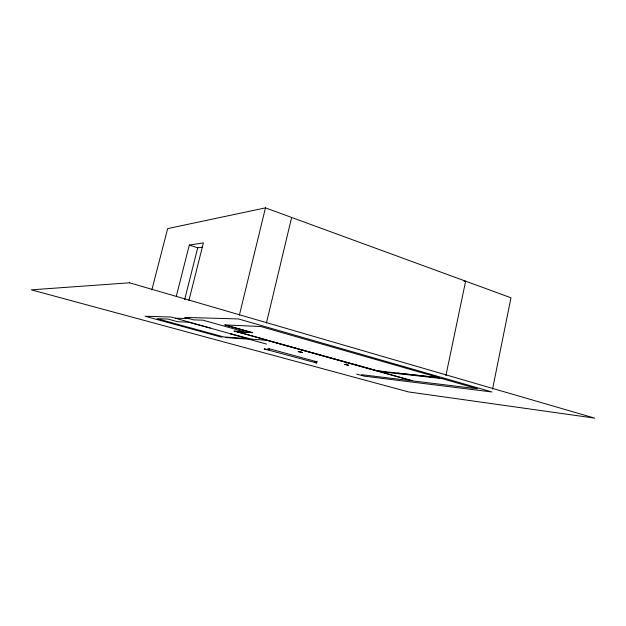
<?xml version="1.0" encoding="UTF-8"?>
<svg xmlns="http://www.w3.org/2000/svg" width="626" height="626" viewBox="0 0 626 626"><rect width="100%" height="100%" fill="white"/><g stroke="black" fill="none" stroke-linecap="round" stroke-linejoin="round"><path stroke-width="0.94" d="M492.552 389.114L510.965 297.78L265.463 207.871L167.651 228.6L151.868 289.869M445.876 375.655L465.634 281.184L463.944 281.246M356.624 374.082L364.191 376.148L491.973 391.97L238.459 318.939L184.662 317.398L193.497 319.863L203.074 320.191L243.843 331.647L234.022 331.084L236.55 331.788L252.403 332.633L224.898 324.886L260.799 326.537L439.46 377.783L397.846 373.135M346.053 364.59L348.682 365.326L344.347 364.449L346.053 364.59L346.256 363.643M361.484 374.669L411.971 380.819L264.274 339.535L377.541 370.936L383.996 371.586M314.643 362.423L314.839 361.538L316.388 361.664L316.193 362.556L314.643 362.423L316.662 362.978L317.085 361.077M316.662 362.978L264.094 348.909L267.693 349.598L267.905 348.682L269.36 348.776L316.388 361.664M269.36 348.776L269.141 349.691L267.693 349.598M266.465 322.946L291.638 217.457M439.46 377.783L377.556 370.866L237.168 331.827L252.403 332.633M239.382 315.144L265.463 207.871M188.935 300.417L203.403 242.865L189.295 245.087L176.336 296.192M184.639 299.619L197.699 247.826L202.472 247.121M175.366 318.204L189.091 318.634M210.226 328.024L188.191 322.171L177.737 321.748L168.003 319.064L157.11 318.689L223.693 336.921L247.7 338.658L230.532 333.901L231.698 333.971L252.317 339.472L225.853 337.531M251.136 339.143L265.479 340.192M221.823 337.242L145.068 316.263L171.062 317.006L231.111 333.94M249.038 339.253L266.473 344.081M383.981 371.656L386.344 372.321M237.184 331.749L264.939 339.511M327.226 357.078L328.063 357.313M397.831 373.206L400.225 373.886M224.875 324.964L252.38 332.711M189.295 245.087L197.699 247.826M129.519 282.795L31.3 289.838L408.504 391.923L594.7 418.129L129.519 282.795M299.69 351.718L298.093 351.616L302.554 352.508L299.69 351.718M441.933 378.581L379.888 371.594L413.606 381.023L477.521 388.801L441.933 378.581"/></g></svg>
